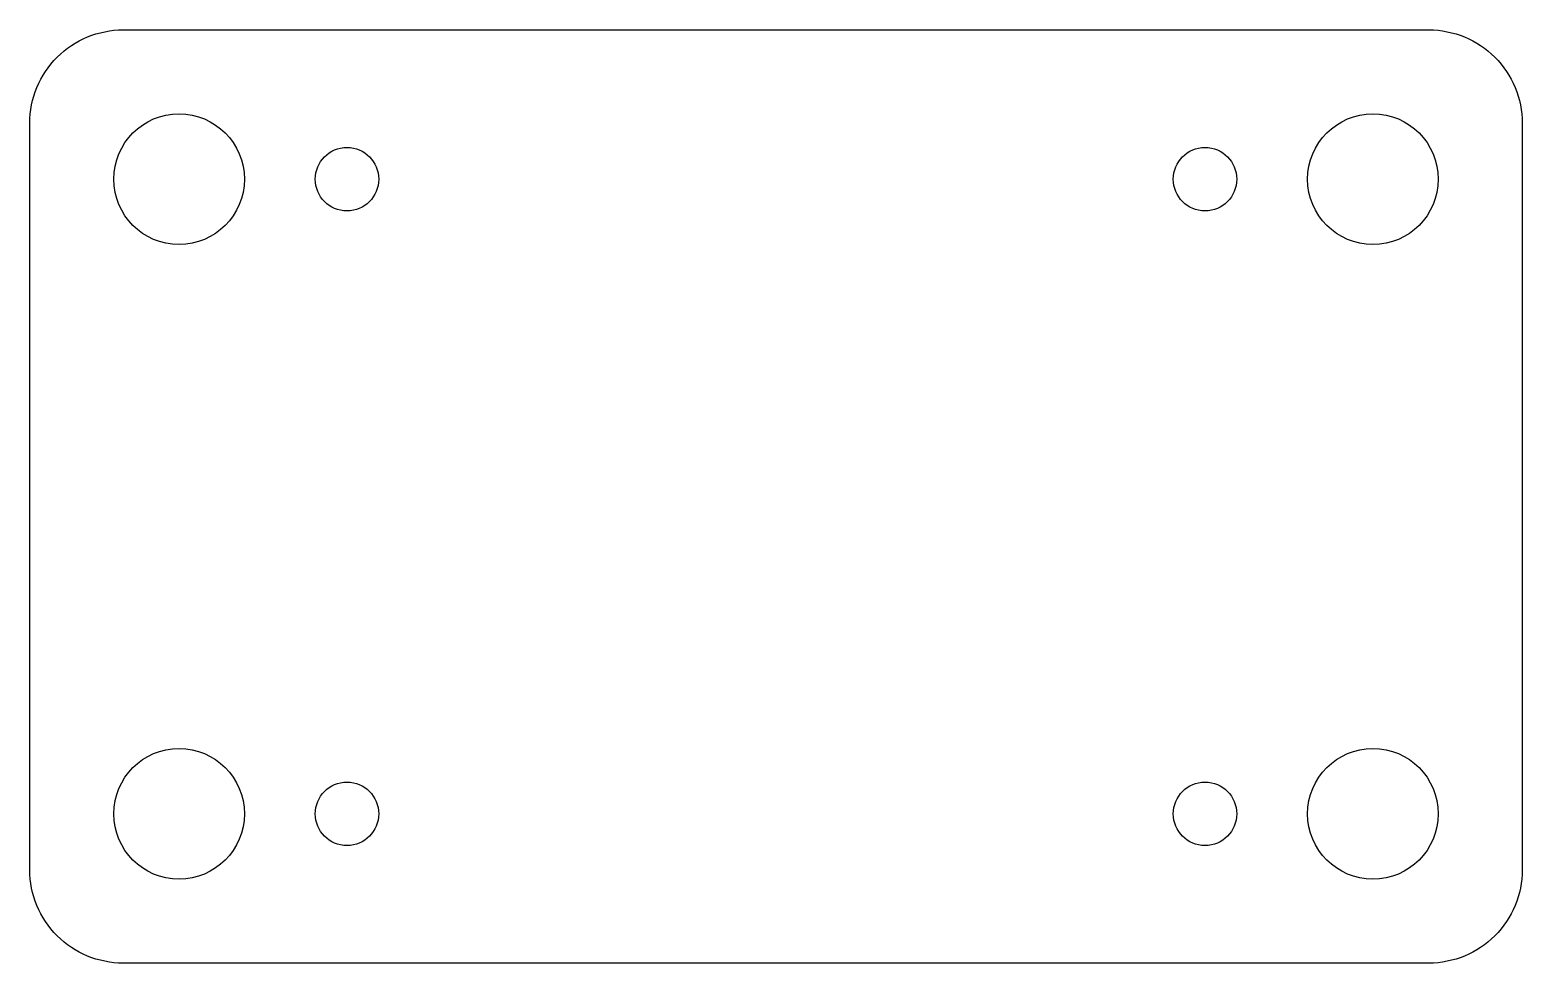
# Model space of a CAD drawing. Header units: millimetres. Extents: x -40 to 40, y -25 to 25.
import ezdxf

# ---------------------------------------------------------------- set-up
doc = ezdxf.new("R2010")
doc.units = ezdxf.units.MM
doc.layers.get('0').update_dxf_attribs({"linetype": 'CONTINUOUS'})

msp = doc.modelspace()

# ---------------------------------------------------------------- linework, layer by layer
msp.add_lwpolyline([(-40, 20, -0.414214), (-35, 25), (35, 25, -0.414214), (40, 20), (40, -20, -0.414214), (35, -25), (-35, -25, -0.414214), (-40, -20)], format="xyb", close=True)
for centre, radius in [((-32, 17), 3.5), ((32, 17), 3.5), ((-23, 17), 1.7), ((23, 17), 1.7), ((-32, -17), 3.5), ((32, -17), 3.5), ((-23, -17), 1.7), ((23, -17), 1.7)]:
    msp.add_circle(centre, radius)

doc.saveas('drawing.dxf')
